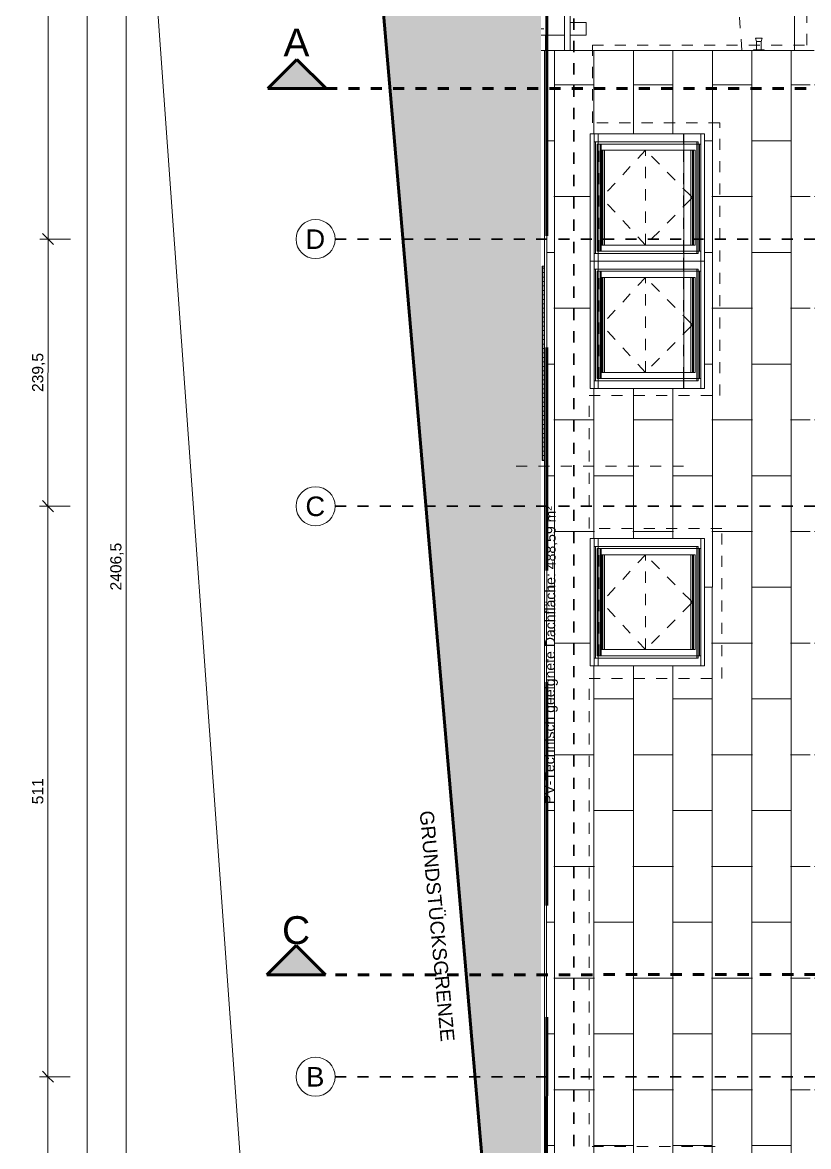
# Model space of a CAD drawing. Header units: metres. Extents: x -67.4 to -27.2, y 43.9 to 89.6.
# Drawn here: x -59.04 to -52, y 54.49 to 64.56 of the extents above; entities that cross this region are included whole.
import ezdxf

# ---------------------------------------------------------------- set-up
doc = ezdxf.new("R2010")
doc.units = ezdxf.units.M
for name, pattern in [('Achse', [0.009, 0.005, -0.002, 0, -0.002]), ('Strich Punkt Mittel', [0.015875, 0.00635, -0.004763, 0, -0.004763]), ('Strichpunkt', [0.01053, 0.005, -0.0025, 0.00053, -0.0025]), ('Verdeckt', [0.003, 0.002, -0.001]), ('Verdeckt Oben', [0.00225, 0.0015, -0.00075]), ('Verdeckt Unten', [0.005, 0.003, -0.002])]:
    doc.linetypes.add(name, pattern=pattern)
for name, color, linetype, lineweight in [('A-DETL-GENF_', 92, 'Continuous', 13), ('A-ROOF-PATT', 132, 'Continuous', 13), ('A_2D', 7, 'Continuous', 13), ('A_Bemassung-50_', 4, 'Continuous', 9), ('A_Bemassung_', 4, 'Continuous', 9), ('A_Beschriftung_', 7, 'Continuous', 9), ('A_Dach', 7, 'Continuous', 13), ('A_Decken', 8, 'Continuous', 13), ('A_Fenster', 7, 'Continuous', 13), ('A_Gelaender', 7, 'Continuous', 13), ('A_Grundstuecksgrenze', 5, 'Continuous', 70), ('A_Raeume', 7, 'Continuous', 13), ('A_Raster_', 1, 'Continuous', 9), ('A_Waende', 7, 'Continuous', 13), ('G-ANNO-SYMB_', 111, 'Continuous', 9), ('HT_E-Gesamt', 2, 'Continuous', 13), ('M-EQPM', 50, 'Continuous', 5), ('P-PIPE', 3, 'Continuous', 5), ('P-PIPE-CNTR', 3, 'Continuous', 5), ('Text', 250, 'Continuous', 9)]:
    doc.layers.add(name, color=color, linetype=linetype, lineweight=lineweight)
doc.styles.add('Arial', font='arial.ttf', dxfattribs={"height": 0.175})
doc.styles.add('Arial_1', font='arial.ttf', dxfattribs={"height": 0.09})
doc.styles.add('Arial_2', font='arial.ttf', dxfattribs={"height": 0.1})
doc.styles.add('Arial_5', font='arial.ttf', dxfattribs={"height": 0.125})
doc.styles.add('Arial_6', font='arial.ttf', dxfattribs={"height": 0.25})
doc.dimstyles.new('WGA-Bemaßung_1', dxfattribs={"dimscale": 0.3048, "dimtxt": 0.102026, "dimasz": 0.328084, "dimexe": 0.246063, "dimexo": 0.0625, "dimgap": 0.04101, "dimtad": 1, "dimdec": 1, "dimlfac": 100, "dimrnd": 0.5, "dimdsep": 46, "dimtxsty": 'Arial_2', "dimblk1": 'OBLIQUE', "dimblk2": 'OBLIQUE', "dimsah": 1, "dimcen": 0.09, "dimdle": 0.246063, "dimazin": 2, "dimtfac": 1, "dimtdec": 4, "dimtix": 1, "dimtmove": 0, "dimatfit": 3, "dimfxl": 0.656168, "dimfxlon": 1, "dimtvp": 1, "dimtolj": 1, "dimtzin": 0, "dimarcsym": 2})

# ---------------------------------------------------------------- blocks, each defined once
blk = doc.blocks.new('HLS_Rigol - 20x8cm-10338196-263_PP_DDS_BT2')
at = {"layer": 'M-EQPM'}
h = blk.add_hatch(dxfattribs=at)
h.set_pattern_fill('FP_17', color=256, style=0, pattern_type=2)
h.set_pattern_definition([(270, (0, 0.6096), (0.04, 0), [])])
h.paths.add_polyline_path([(1.74, -0.08), (0, -0.08), (0, -0.095), (1.74, -0.095), (1.74, -0.08)])
for p, q in [((0, -0.095), (0, -0.08)), ((0, -0.095), (1.74, -0.095)), ((0, -0.097), (0, -0.095)), ((0, -0.1), (0, -0.097)), ((0, -0.097), (1.74, -0.097)), ((0, -0.1), (1.74, -0.1)), ((0, -0.1), (1.74, -0.1)), ((1.74, -0.08), (1.74, -0.095)), ((1.74, -0.095), (1.74, -0.097)), ((1.74, -0.097), (1.74, -0.1))]:
    blk.add_line(p, q, dxfattribs=at)
blk = doc.blocks.new('Fens_1tlg_OL - DF_OL_DK_1120x2400-10146559-263_PP_DDS_BT2')
at = {"layer": 'A_Fenster', "linetype": 'Verdeckt Oben', "lineweight": 5}
blk.add_line((-0.525, -0.26), (0.525, -0.26), dxfattribs=at)
blk = doc.blocks.new('Fens_Dach_1tlg1 - KF_1140X1400-V42-263_PP_DDS_BT2')
at = {"layer": 'A_Fenster'}
for p, q in [((-53.959, 62.423), (-53.959, 61.283)), ((-52.969, 62.423), (-53.959, 62.423)), ((-53.959, 62.423), (-53.924, 62.423)), ((-53.924, 62.423), (-52.934, 62.423)), ((-53.924, 62.353), (-53.924, 62.423)), ((-53.924, 61.353), (-53.924, 62.353)), ((-53.924, 62.353), (-53.005, 62.353)), ((-53.924, 62.353), (-53.924, 61.353)), ((-53.91, 62.353), (-53.924, 62.353)), ((-53.91, 61.353), (-53.91, 62.353)), ((-52.991, 62.353), (-53.91, 62.353)), ((-53.896, 62.333), (-53.005, 62.333)), ((-53.896, 61.373), (-53.896, 62.333)), ((-53.896, 62.333), (-53.86, 62.333)), ((-53.896, 62.333), (-53.005, 62.333)), ((-53.896, 62.333), (-53.896, 61.373)), ((-53.871, 62.333), (-53.896, 62.333)), ((-53.871, 62.333), (-53.871, 62.278)), ((-53.005, 62.333), (-53.871, 62.333)), ((-53.86, 62.333), (-53.86, 61.373)), ((-53.005, 62.333), (-53.86, 62.333)), ((-53.005, 62.353), (-52.991, 62.353)), ((-53.005, 62.353), (-53.005, 61.353)), ((-53.005, 62.333), (-53.005, 61.373)), ((-52.991, 62.333), (-53.005, 62.333)), ((-52.991, 62.333), (-53.005, 62.333)), ((-53.005, 62.333), (-52.991, 62.333)), ((-53.005, 62.333), (-53.005, 61.373)), ((-52.991, 62.333), (-53.005, 62.333)), ((-52.991, 61.353), (-52.991, 62.353)), ((-52.98, 62.333), (-52.991, 62.333)), ((-52.969, 62.333), (-52.991, 62.333)), ((-52.991, 62.333), (-52.98, 62.333)), ((-52.98, 62.333), (-52.991, 62.333)), ((-52.969, 62.333), (-52.98, 62.333)), ((-52.98, 61.373), (-52.98, 62.333)), ((-52.969, 61.283), (-52.969, 62.423)), ((-52.934, 62.423), (-52.969, 62.423)), ((-52.969, 61.373), (-52.969, 62.333)), ((-52.934, 62.423), (-52.934, 61.283)), ((-53.871, 62.278), (-53.871, 61.428)), ((-53.871, 62.278), (-53.856, 62.278)), ((-53.871, 62.278), (-53.871, 61.428)), ((-53.058, 62.278), (-53.871, 62.278)), ((-53.846, 62.278), (-53.856, 62.278)), ((-53.856, 62.278), (-53.043, 62.278)), ((-53.856, 61.428), (-53.856, 62.278)), ((-53.856, 62.278), (-53.832, 62.278)), ((-53.847, 61.428), (-53.846, 62.278)), ((-53.033, 62.278), (-53.846, 62.278)), ((-53.832, 62.278), (-53.033, 62.278)), ((-53.832, 62.278), (-53.832, 61.428)), ((-53.019, 62.278), (-53.058, 62.278)), ((-53.058, 61.428), (-53.058, 62.278)), ((-53.043, 62.278), (-53.033, 62.278)), ((-53.043, 62.278), (-53.043, 61.428)), ((-53.033, 61.428), (-53.033, 62.278)), ((-53.033, 62.278), (-53.019, 62.278)), ((-53.019, 62.278), (-53.019, 61.428)), ((-53.856, 61.428), (-53.871, 61.428)), ((-53.871, 61.428), (-53.871, 61.373)), ((-53.871, 61.428), (-53.058, 61.428)), ((-53.043, 61.428), (-53.856, 61.428)), ((-53.856, 61.428), (-53.847, 61.428)), ((-53.832, 61.428), (-53.856, 61.428)), ((-53.847, 61.428), (-53.033, 61.428)), ((-53.033, 61.428), (-53.832, 61.428)), ((-53.019, 61.428), (-53.058, 61.428)), ((-53.033, 61.428), (-53.043, 61.428)), ((-53.019, 61.428), (-53.033, 61.428)), ((-53.924, 61.283), (-53.924, 61.353)), ((-53.005, 61.353), (-53.924, 61.353)), ((-53.924, 61.353), (-53.91, 61.353)), ((-53.91, 61.353), (-52.991, 61.353)), ((-53.005, 61.373), (-53.896, 61.373)), ((-53.86, 61.373), (-53.896, 61.373)), ((-53.005, 61.373), (-53.896, 61.373)), ((-53.896, 61.373), (-53.871, 61.373)), ((-53.871, 61.373), (-53.005, 61.373)), ((-53.86, 61.373), (-53.005, 61.373)), ((-53.005, 61.373), (-52.991, 61.373)), ((-52.991, 61.373), (-53.005, 61.373)), ((-53.005, 61.373), (-52.991, 61.373)), ((-53.005, 61.373), (-52.991, 61.373)), ((-53.005, 61.353), (-52.991, 61.353)), ((-52.991, 61.373), (-52.98, 61.373)), ((-52.969, 61.373), (-52.991, 61.373)), ((-52.991, 61.373), (-52.98, 61.373)), ((-52.991, 61.373), (-52.98, 61.373)), ((-52.98, 61.373), (-52.969, 61.373)), ((-53.959, 61.283), (-52.969, 61.283)), ((-53.924, 61.283), (-53.959, 61.283)), ((-52.934, 61.283), (-53.924, 61.283)), ((-52.934, 61.283), (-52.969, 61.283))]:
    blk.add_line(p, q, dxfattribs=at)
at = {"layer": 'A_Fenster', "linetype": 'Verdeckt', "lineweight": 5}
for p, q in [((-53.883, 62.333), (-53.005, 62.333)), ((-53.883, 61.373), (-53.883, 62.333)), ((-53.005, 62.333), (-52.992, 62.333)), ((-52.992, 62.333), (-52.992, 61.373)), ((-53.464, 62.278), (-53.856, 61.853)), ((-53.464, 61.428), (-53.464, 62.278)), ((-53.058, 61.868), (-53.464, 62.278)), ((-53.464, 61.428), (-53.856, 61.853)), ((-53.058, 61.838), (-53.464, 61.428)), ((-53.043, 61.853), (-53.058, 61.868)), ((-53.043, 61.853), (-53.058, 61.838)), ((-53.005, 61.373), (-53.883, 61.373)), ((-52.992, 61.373), (-53.005, 61.373))]:
    blk.add_line(p, q, dxfattribs=at)
blk = doc.blocks.new('Fens_Dach_1tlg1 - KF_1140X1400-V43-263_PP_DDS_BT2')
at = {"layer": 'A_Fenster'}
for p, q in [((-53.959, 63.563), (-53.959, 62.423)), ((-52.969, 63.563), (-53.959, 63.563)), ((-53.959, 63.563), (-53.924, 63.563)), ((-53.924, 63.563), (-52.934, 63.563)), ((-53.924, 63.493), (-53.924, 63.563)), ((-52.969, 62.423), (-52.969, 63.563)), ((-52.934, 63.563), (-52.969, 63.563)), ((-52.934, 63.563), (-52.934, 62.423)), ((-53.924, 62.493), (-53.924, 63.493)), ((-53.924, 63.493), (-53.005, 63.493)), ((-53.924, 63.493), (-53.924, 62.493)), ((-53.91, 63.493), (-53.924, 63.493)), ((-53.91, 62.493), (-53.91, 63.493)), ((-52.991, 63.493), (-53.91, 63.493)), ((-53.896, 63.473), (-53.005, 63.473)), ((-53.896, 62.513), (-53.896, 63.473)), ((-53.896, 63.473), (-53.86, 63.473)), ((-53.896, 63.473), (-53.005, 63.473)), ((-53.896, 63.473), (-53.896, 62.513)), ((-53.871, 63.473), (-53.896, 63.473)), ((-53.871, 63.473), (-53.871, 63.418)), ((-53.005, 63.473), (-53.871, 63.473)), ((-53.86, 63.473), (-53.86, 62.513)), ((-53.005, 63.473), (-53.86, 63.473)), ((-53.005, 63.493), (-52.991, 63.493)), ((-53.005, 63.493), (-53.005, 62.493)), ((-53.005, 63.473), (-53.005, 62.513)), ((-52.991, 63.473), (-53.005, 63.473)), ((-52.991, 63.473), (-53.005, 63.473)), ((-53.005, 63.473), (-52.991, 63.473)), ((-53.005, 63.473), (-53.005, 62.513)), ((-52.991, 63.473), (-53.005, 63.473)), ((-52.991, 62.493), (-52.991, 63.493)), ((-52.98, 63.473), (-52.991, 63.473)), ((-52.969, 63.473), (-52.991, 63.473)), ((-52.991, 63.473), (-52.98, 63.473)), ((-52.98, 63.473), (-52.991, 63.473)), ((-52.969, 63.473), (-52.98, 63.473)), ((-52.98, 62.513), (-52.98, 63.473)), ((-52.969, 62.513), (-52.969, 63.473)), ((-53.871, 63.418), (-53.871, 62.568)), ((-53.871, 63.418), (-53.856, 63.418)), ((-53.871, 63.418), (-53.871, 62.568)), ((-53.058, 63.418), (-53.871, 63.418)), ((-53.846, 63.418), (-53.856, 63.418)), ((-53.856, 63.418), (-53.043, 63.418)), ((-53.856, 62.568), (-53.856, 63.418)), ((-53.856, 63.418), (-53.832, 63.418)), ((-53.033, 63.418), (-53.846, 63.418)), ((-53.846, 62.568), (-53.846, 63.418)), ((-53.832, 63.418), (-53.033, 63.418)), ((-53.832, 63.418), (-53.832, 62.568)), ((-53.019, 63.418), (-53.058, 63.418)), ((-53.058, 62.568), (-53.058, 63.418)), ((-53.043, 63.418), (-53.033, 63.418)), ((-53.043, 63.418), (-53.043, 62.568)), ((-53.033, 62.568), (-53.033, 63.418)), ((-53.033, 63.418), (-53.019, 63.418)), ((-53.019, 63.418), (-53.019, 62.568)), ((-53.856, 62.568), (-53.871, 62.568)), ((-53.871, 62.568), (-53.871, 62.513)), ((-53.871, 62.568), (-53.058, 62.568)), ((-53.043, 62.568), (-53.856, 62.568)), ((-53.856, 62.568), (-53.846, 62.568)), ((-53.832, 62.568), (-53.856, 62.568)), ((-53.846, 62.568), (-53.033, 62.568)), ((-53.033, 62.568), (-53.832, 62.568)), ((-53.019, 62.568), (-53.058, 62.568)), ((-53.033, 62.568), (-53.043, 62.568)), ((-53.019, 62.568), (-53.033, 62.568)), ((-53.924, 62.423), (-53.924, 62.493)), ((-53.005, 62.493), (-53.924, 62.493)), ((-53.924, 62.493), (-53.91, 62.493)), ((-53.91, 62.493), (-52.991, 62.493)), ((-53.005, 62.513), (-53.896, 62.513)), ((-53.86, 62.513), (-53.896, 62.513)), ((-53.005, 62.513), (-53.896, 62.513)), ((-53.896, 62.513), (-53.871, 62.513)), ((-53.871, 62.513), (-53.005, 62.513)), ((-53.86, 62.513), (-53.005, 62.513)), ((-53.005, 62.513), (-52.991, 62.513)), ((-52.991, 62.513), (-53.005, 62.513)), ((-53.005, 62.513), (-52.991, 62.513)), ((-53.005, 62.513), (-52.991, 62.513)), ((-53.005, 62.493), (-52.991, 62.493)), ((-52.991, 62.513), (-52.98, 62.513)), ((-52.969, 62.513), (-52.991, 62.513)), ((-52.991, 62.513), (-52.98, 62.513)), ((-52.991, 62.513), (-52.98, 62.513)), ((-52.98, 62.513), (-52.969, 62.513)), ((-53.959, 62.423), (-52.969, 62.423)), ((-53.924, 62.423), (-53.959, 62.423)), ((-52.934, 62.423), (-53.924, 62.423)), ((-52.934, 62.423), (-52.969, 62.423))]:
    blk.add_line(p, q, dxfattribs=at)
at = {"layer": 'A_Fenster', "linetype": 'Verdeckt', "lineweight": 5}
for p, q in [((-53.883, 63.473), (-53.005, 63.473)), ((-53.883, 62.513), (-53.883, 63.473)), ((-53.005, 63.473), (-52.992, 63.473)), ((-52.992, 63.473), (-52.992, 62.513)), ((-53.464, 63.418), (-53.856, 62.993)), ((-53.464, 62.568), (-53.464, 63.418)), ((-53.058, 63.008), (-53.464, 63.418)), ((-53.464, 62.568), (-53.856, 62.993)), ((-53.058, 62.978), (-53.464, 62.568)), ((-53.043, 62.993), (-53.058, 63.008)), ((-53.043, 62.993), (-53.058, 62.978)), ((-53.005, 62.513), (-53.883, 62.513)), ((-52.992, 62.513), (-53.005, 62.513))]:
    blk.add_line(p, q, dxfattribs=at)
blk = doc.blocks.new('Basiswand _ Attika_BLE_0340_0100 - ___-9838003-263_PP_DDS_BT2')
at = {"layer": 'A_Waende'}
for p, q in [((-20.504, 86.259), (-23.355, 79.422)), ((-20.504, 86.259), (-20.375, 86.205)), ((-20.024, 86.058), (-22.876, 79.222)), ((-23.196, 79.356), (-23.355, 79.422)), ((-22.876, 79.222), (-23.189, 79.353))]:
    blk.add_line(p, q, dxfattribs=at)
blk = doc.blocks.new('Fens_Dach_1tlg1 - KF_1140X1400-V44-263_PP_DDS_BT2')
at = {"layer": 'A_Fenster'}
for p, q in [((-53.959, 59.939), (-53.959, 58.799)), ((-52.969, 59.939), (-53.959, 59.939)), ((-53.959, 59.939), (-53.924, 59.939)), ((-53.924, 59.939), (-52.934, 59.939)), ((-53.924, 59.869), (-53.924, 59.939)), ((-52.969, 58.799), (-52.969, 59.939)), ((-52.934, 59.939), (-52.969, 59.939)), ((-52.934, 59.939), (-52.934, 58.799)), ((-53.924, 58.869), (-53.924, 59.869)), ((-53.924, 59.869), (-53.005, 59.869)), ((-53.924, 59.869), (-53.924, 58.869)), ((-53.91, 59.869), (-53.924, 59.869)), ((-53.91, 58.869), (-53.91, 59.869)), ((-52.991, 59.869), (-53.91, 59.869)), ((-53.896, 59.849), (-53.005, 59.849)), ((-53.896, 58.889), (-53.896, 59.849)), ((-53.896, 59.849), (-53.86, 59.849)), ((-53.896, 59.849), (-53.005, 59.849)), ((-53.896, 59.849), (-53.896, 58.889)), ((-53.871, 59.849), (-53.896, 59.849)), ((-53.871, 59.849), (-53.871, 59.794)), ((-53.005, 59.849), (-53.871, 59.849)), ((-53.86, 59.849), (-53.86, 58.889)), ((-53.005, 59.849), (-53.86, 59.849)), ((-53.005, 59.869), (-52.991, 59.869)), ((-53.005, 59.869), (-53.005, 58.869)), ((-53.005, 59.849), (-53.005, 58.889)), ((-52.991, 59.849), (-53.005, 59.849)), ((-52.991, 59.849), (-53.005, 59.849)), ((-53.005, 59.849), (-52.991, 59.849)), ((-53.005, 59.849), (-53.005, 58.889)), ((-52.991, 59.849), (-53.005, 59.849)), ((-52.991, 58.869), (-52.991, 59.869)), ((-52.98, 59.849), (-52.991, 59.849)), ((-52.969, 59.849), (-52.991, 59.849)), ((-52.991, 59.849), (-52.98, 59.849)), ((-52.98, 59.849), (-52.991, 59.849)), ((-52.969, 59.849), (-52.98, 59.849)), ((-52.98, 58.889), (-52.98, 59.849)), ((-52.969, 58.889), (-52.969, 59.849)), ((-53.871, 59.794), (-53.871, 58.944)), ((-53.871, 59.794), (-53.856, 59.794)), ((-53.871, 59.794), (-53.871, 58.944)), ((-53.058, 59.794), (-53.871, 59.794)), ((-53.847, 59.794), (-53.856, 59.794)), ((-53.856, 59.794), (-53.043, 59.794)), ((-53.856, 58.944), (-53.856, 59.794)), ((-53.856, 59.794), (-53.832, 59.794)), ((-53.033, 59.794), (-53.847, 59.794)), ((-53.847, 58.944), (-53.847, 59.794)), ((-53.832, 59.794), (-53.033, 59.794)), ((-53.832, 59.794), (-53.832, 58.944)), ((-53.019, 59.794), (-53.058, 59.794)), ((-53.058, 58.944), (-53.058, 59.794)), ((-53.043, 59.794), (-53.033, 59.794)), ((-53.043, 59.794), (-53.043, 58.944)), ((-53.033, 58.944), (-53.033, 59.794)), ((-53.033, 59.794), (-53.019, 59.794)), ((-53.019, 59.794), (-53.019, 58.944)), ((-53.856, 58.944), (-53.871, 58.944)), ((-53.871, 58.944), (-53.871, 58.889)), ((-53.871, 58.944), (-53.058, 58.944)), ((-53.043, 58.944), (-53.856, 58.944)), ((-53.856, 58.944), (-53.847, 58.944)), ((-53.832, 58.944), (-53.856, 58.944)), ((-53.847, 58.944), (-53.033, 58.944)), ((-53.033, 58.944), (-53.832, 58.944)), ((-53.019, 58.944), (-53.058, 58.944)), ((-53.033, 58.944), (-53.043, 58.944)), ((-53.019, 58.944), (-53.033, 58.944)), ((-53.924, 58.799), (-53.924, 58.869)), ((-53.005, 58.869), (-53.924, 58.869)), ((-53.924, 58.869), (-53.91, 58.869)), ((-53.91, 58.869), (-52.991, 58.869)), ((-53.005, 58.889), (-53.896, 58.889)), ((-53.86, 58.889), (-53.896, 58.889)), ((-53.005, 58.889), (-53.896, 58.889)), ((-53.896, 58.889), (-53.871, 58.889)), ((-53.871, 58.889), (-53.005, 58.889)), ((-53.86, 58.889), (-53.005, 58.889)), ((-53.005, 58.889), (-52.991, 58.889)), ((-52.991, 58.889), (-53.005, 58.889)), ((-53.005, 58.889), (-52.991, 58.889)), ((-53.005, 58.889), (-52.991, 58.889)), ((-53.005, 58.869), (-52.991, 58.869)), ((-52.991, 58.889), (-52.98, 58.889)), ((-52.969, 58.889), (-52.991, 58.889)), ((-52.991, 58.889), (-52.98, 58.889)), ((-52.991, 58.889), (-52.98, 58.889)), ((-52.98, 58.889), (-52.969, 58.889)), ((-53.959, 58.799), (-52.969, 58.799)), ((-53.924, 58.799), (-53.959, 58.799)), ((-52.934, 58.799), (-53.924, 58.799)), ((-52.934, 58.799), (-52.969, 58.799))]:
    blk.add_line(p, q, dxfattribs=at)
at = {"layer": 'A_Fenster', "linetype": 'Verdeckt', "lineweight": 5}
for p, q in [((-53.883, 59.849), (-53.005, 59.849)), ((-53.883, 58.889), (-53.883, 59.849)), ((-53.005, 59.849), (-52.992, 59.849)), ((-52.992, 59.849), (-52.992, 58.889)), ((-53.464, 59.794), (-53.856, 59.369)), ((-53.464, 58.944), (-53.464, 59.794)), ((-53.058, 59.383), (-53.464, 59.794)), ((-53.464, 58.944), (-53.856, 59.369)), ((-53.058, 59.354), (-53.464, 58.944)), ((-53.043, 59.369), (-53.058, 59.383)), ((-53.043, 59.369), (-53.058, 59.354)), ((-53.005, 58.889), (-53.883, 58.889)), ((-52.992, 58.889), (-53.005, 58.889))]:
    blk.add_line(p, q, dxfattribs=at)
blk = doc.blocks.new('Typ des oberen Holms - Oberer Geländerholm_Innen_-10061031-263_PP_DDS_BT2')
at = {"layer": 'A_Gelaender', "lineweight": 5}
for p, q in [((-25.257, 80.214), (-22.405, 87.052)), ((-22.359, 87.032), (-25.211, 80.196)), ((-22.405, 87.052), (-22.359, 87.032)), ((-25.22, 80.199), (-25.257, 80.214))]:
    blk.add_line(p, q, dxfattribs=at)
blk = doc.blocks.new('Typ des oberen Holms - Oberer Geländerholm_Innen_-V45-263_PP_DDS_BT2')
at = {"layer": 'A_Gelaender', "lineweight": 5}
for p, q in [((-22.405, 87.052), (-25.257, 80.214)), ((-22.359, 87.032), (-25.211, 80.196)), ((-22.359, 87.032), (-22.405, 87.052)), ((-25.22, 80.199), (-25.257, 80.214))]:
    blk.add_line(p, q, dxfattribs=at)
blk = doc.blocks.new('Pfosten rechteckig - 0100x0080_Lamellen_aus_Pfosten-11111757-263_PP_DDS_BT2')
at = {"layer": 'A_Fenster', "lineweight": 5}
blk.add_line((-54.369, 54.629), (-54.369, 55.029), dxfattribs=at)
blk = doc.blocks.new('Kemperventil - Standard-V53-263_PP_DDS_BT2')
at = {"layer": 'HT_E-Gesamt'}
for p, q in [((0.0775, -0.08), (0.0775, -0.085)), ((0.0775, -0.085), (0.125, -0.085)), ((0.105, -0.085), (0.105, -0.16)), ((0.125, -0.085), (0.1725, -0.085)), ((0.145, -0.16), (0.145, -0.085)), ((0.1725, -0.085), (0.1725, -0.08)), ((0.105, -0.16), (0.095, -0.19)), ((0.095, -0.19), (0.125, -0.19)), ((0.105, -0.16), (0.125, -0.16)), ((0.125, -0.16), (0.145, -0.16)), ((0.125, -0.19), (0.155, -0.19)), ((0.155, -0.19), (0.145, -0.16))]:
    blk.add_line(p, q, dxfattribs=at)
blk = doc.blocks.new('Family - ___-3180367-263_PP_DDS_BT2')
at = {"layer": 'A_Grundstuecksgrenze'}
blk.add_line((-20.98, 98.81), (-31.818, 64.901), dxfattribs=at)
blk = doc.blocks.new('Dtai_Fluchtlinie_Grenzlinie - Dtai_Grenzlinie-5920249-263_PP_DDS_BT2')
at = {"layer": 'A-DETL-GENF_', "lineweight": 70}
for p, q in [((6.45, 0), (8.45, 0)), ((9.45, 0), (11.45, 0)), ((12.45, 0), (14.45, 0)), ((15.45, 0), (17.45, 0))]:
    blk.add_line(p, q, dxfattribs=at)
blk = doc.blocks.new('Raster - BS_Achse-112124-263_PP_DDS_BT2')
at = {"layer": 'A_Beschriftung_'}
blk.add_circle((0, 0), 0.0035, dxfattribs=at)
blk = doc.blocks.new('DIMBLOCK29-263_PP_DDS_BT2')
at = {"layer": 'A_Bemassung-50_', "lineweight": 35, "transparency": 16777216}
for p, q in [((-58.464, 83.24), (-58.514, 83.29)), ((-58.464, 83.24), (-58.414, 83.19)), ((-58.465, 47.652), (-58.515, 47.702)), ((-58.465, 47.652), (-58.415, 47.602))]:
    blk.add_line(p, q, dxfattribs=at)
at = {"layer": 'A_Bemassung-50_', "transparency": 16777216}
for p, q in [((-58.464, 83.315), (-58.465, 47.577)), ((-58.464, 83.24), (-58.539, 83.24)), ((-58.464, 83.24), (-58.264, 83.24)), ((-58.465, 47.652), (-58.54, 47.652)), ((-58.465, 47.652), (-58.265, 47.652))]:
    blk.add_line(p, q, dxfattribs=at)
at = {"layer": 'A_Bemassung-50_', "color": 0, "transparency": 16777216, "insert": (-58.607, 65.292), "char_height": 0.1, "width": 0.36918, "attachment_point": 1, "rotation": 90, "line_spacing_factor": 0.941778, "style": 'Arial_2'}
blk.add_mtext('3559', dxfattribs=at)
blk = doc.blocks.new('_Oblique')
at = {"color": 0, "linetype": 'ByBlock', "lineweight": -2}
blk.add_line((-0.5, -0.5), (0.5, 0.5), dxfattribs=at)
blk = doc.blocks.new('DIMBLOCK32-263_PP_DDS_BT2')
at = {"layer": 'A_Bemassung-50_', "transparency": 16777216}
for p, q in [((-58.114, 71.719), (-58.189, 71.719)), ((-58.114, 71.719), (-58.115, 47.577)), ((-58.114, 71.719), (-57.914, 71.719)), ((-58.115, 47.652), (-58.19, 47.652)), ((-58.115, 47.652), (-57.915, 47.652))]:
    blk.add_line(p, q, dxfattribs=at)
at = {"layer": 'A_Bemassung-50_', "lineweight": 35, "transparency": 16777216}
for p, q in [((-58.114, 71.719), (-58.164, 71.769)), ((-58.114, 71.719), (-58.064, 71.669)), ((-58.115, 47.652), (-58.165, 47.702)), ((-58.115, 47.652), (-58.065, 47.602))]:
    blk.add_line(p, q, dxfattribs=at)
at = {"layer": 'A_Bemassung-50_', "color": 0, "transparency": 16777216, "insert": (-58.257, 59.474), "char_height": 0.1, "width": 0.50856, "attachment_point": 1, "rotation": 90, "line_spacing_factor": 0.941778, "style": 'Arial_2'}
blk.add_mtext('2406,5', dxfattribs=at)
blk = doc.blocks.new('DIMBLOCK36-263_PP_DDS_BT2')
at = {"layer": 'A_Bemassung-50_', "transparency": 16777216}
for p, q in [((-58.814, 68.904), (-58.889, 68.904)), ((-58.814, 68.904), (-58.814, 62.622)), ((-58.814, 68.904), (-58.614, 68.904)), ((-58.814, 62.622), (-58.889, 62.622)), ((-58.814, 62.622), (-58.614, 62.622))]:
    blk.add_line(p, q, dxfattribs=at)
at = {"layer": 'A_Bemassung-50_', "lineweight": 35, "transparency": 16777216}
for p, q in [((-58.814, 68.904), (-58.864, 68.954)), ((-58.814, 68.904), (-58.764, 68.854)), ((-58.814, 62.622), (-58.864, 62.672)), ((-58.814, 62.622), (-58.764, 62.572))]:
    blk.add_line(p, q, dxfattribs=at)
at = {"layer": 'A_Bemassung-50_', "color": 0, "transparency": 16777216, "insert": (-58.957, 65.648), "char_height": 0.1, "width": 0.27688, "attachment_point": 1, "rotation": 90, "line_spacing_factor": 0.941778, "style": 'Arial_2'}
blk.add_mtext('628', dxfattribs=at)
blk = doc.blocks.new('DIMBLOCK37-263_PP_DDS_BT2')
at = {"layer": 'A_Bemassung-50_', "lineweight": 35, "transparency": 16777216}
for p, q in [((-58.814, 62.622), (-58.864, 62.672)), ((-58.814, 62.622), (-58.764, 62.572)), ((-58.815, 60.229), (-58.865, 60.279)), ((-58.815, 60.229), (-58.765, 60.179))]:
    blk.add_line(p, q, dxfattribs=at)
at = {"layer": 'A_Bemassung-50_', "transparency": 16777216}
for p, q in [((-58.814, 62.622), (-58.889, 62.622)), ((-58.814, 62.622), (-58.815, 60.229)), ((-58.814, 62.622), (-58.614, 62.622)), ((-58.815, 60.229), (-58.89, 60.229)), ((-58.815, 60.229), (-58.615, 60.229))]:
    blk.add_line(p, q, dxfattribs=at)
at = {"layer": 'A_Bemassung-50_', "color": 0, "transparency": 16777216, "insert": (-58.957, 61.252), "char_height": 0.1, "width": 0.41627, "attachment_point": 1, "rotation": 90, "line_spacing_factor": 0.941778, "style": 'Arial_2'}
blk.add_mtext('239,5', dxfattribs=at)
blk = doc.blocks.new('DIMBLOCK38-263_PP_DDS_BT2')
at = {"layer": 'A_Bemassung-50_', "transparency": 16777216}
for p, q in [((-58.815, 60.229), (-58.89, 60.229)), ((-58.815, 60.229), (-58.815, 55.119)), ((-58.815, 60.229), (-58.615, 60.229)), ((-58.815, 55.119), (-58.89, 55.119)), ((-58.815, 55.119), (-58.615, 55.119))]:
    blk.add_line(p, q, dxfattribs=at)
at = {"layer": 'A_Bemassung-50_', "lineweight": 35, "transparency": 16777216}
for p, q in [((-58.815, 60.229), (-58.865, 60.279)), ((-58.815, 60.229), (-58.765, 60.179)), ((-58.815, 55.119), (-58.865, 55.169)), ((-58.815, 55.119), (-58.765, 55.069))]:
    blk.add_line(p, q, dxfattribs=at)
at = {"layer": 'A_Bemassung-50_', "color": 0, "transparency": 16777216, "insert": (-58.957, 57.559), "char_height": 0.1, "width": 0.27688, "attachment_point": 1, "rotation": 90, "line_spacing_factor": 0.941778, "style": 'Arial_2'}
blk.add_mtext('511', dxfattribs=at)
blk = doc.blocks.new('DIMBLOCK39-263_PP_DDS_BT2')
at = {"layer": 'A_Bemassung-50_', "transparency": 16777216}
for p, q in [((-58.815, 55.119), (-58.89, 55.119)), ((-58.815, 55.119), (-58.815, 47.943)), ((-58.815, 55.119), (-58.615, 55.119)), ((-58.815, 47.943), (-58.89, 47.943)), ((-58.815, 47.943), (-58.615, 47.943))]:
    blk.add_line(p, q, dxfattribs=at)
at = {"layer": 'A_Bemassung-50_', "lineweight": 35, "transparency": 16777216}
for p, q in [((-58.815, 55.119), (-58.865, 55.169)), ((-58.815, 55.119), (-58.765, 55.069)), ((-58.815, 47.943), (-58.865, 47.993)), ((-58.815, 47.943), (-58.765, 47.893))]:
    blk.add_line(p, q, dxfattribs=at)
at = {"layer": 'A_Bemassung-50_', "color": 0, "transparency": 16777216, "insert": (-58.957, 51.358), "char_height": 0.1, "width": 0.41627, "attachment_point": 1, "rotation": 90, "line_spacing_factor": 0.941778, "style": 'Arial_2'}
blk.add_mtext('717,5', dxfattribs=at)
blk = doc.blocks.new('Schnitt - 100_Gebaeudeschnitt-1260755-263_PP_DDS_BT2')
at = {"layer": 'G-ANNO-SYMB_'}
blk.add_hatch(color=256, dxfattribs=at).paths.add_polyline_path([(-0.00829, 0), (-0.00305, 0.00525), (0.0022, 0)])
at = {"layer": 'G-ANNO-SYMB_', "lineweight": 70}
for p, q in [((-0.00305, 0.00525), (-0.00829, 0)), ((0.0022, 0), (-0.00305, 0.00525)), ((-0.00829, 0), (0.0022, 0))]:
    blk.add_line(p, q, dxfattribs=at)

msp = doc.modelspace()

# ---------------------------------------------------------------- hatches: boundary and pattern name
at = {"layer": 'A-DETL-GENF_'}
for points in [[(-54.399, 48.3025), (-54.3982, 73.6326), (-54.4887, 73.5494), (-54.4775, 73.8191), (-54.3982, 73.733), (-54.3981, 83.3365), (-57.3929, 83.1127), (-54.4135, 48.4712)], [(-56.3248, 63.9716), (-56.5848, 64.2317), (-56.8449, 63.9717)]]:
    msp.add_hatch(color=7, dxfattribs=at).paths.add_polyline_path(points)
at = {"layer": 'A-ROOF-PATT', "lineweight": 5}
h = msp.add_hatch(dxfattribs=at)
h.set_pattern_fill('FP_16', color=256, style=0, pattern_type=2)
h.set_pattern_definition([(269.998, (-27.412, 0.0008), (0.707075, -1.000025), [1, 0]), (269.998, (-27.058, 0.0008), (0.707075, -1.000025), [1, 0]), (359.9983, (-27.765, -0.4992), (0.70714, 0.999979), [0.35355, -0.35355]), (359.9983, (-27.412, -0.9992), (0.70714, 0.999979), [0.35355, -0.35355])])
h.paths.add_polyline_path([(-54.349, 47.6519), (-51.989, 47.8226), (-51.9885, 64.3114), (-51.9522, 64.3114), (-51.9527, 47.8252), (-51.949, 47.8254), (-51.949, 64.3117), (-54.1485, 64.3117), (-54.1489, 64.3107), (-54.1887, 64.3107), (-54.1887, 64.3118), (-54.3485, 64.3117), (-54.349, 47.8239)])
h.paths.add_polyline_path([(-52.9697, 48.7988), (-53.9597, 48.7988), (-53.9596, 51.0788), (-52.9343, 51.0788), (-52.9344, 48.7988), (-52.9697, 48.7988)])
h.paths.add_polyline_path([(-52.9343, 51.0788), (-52.9343, 51.0788), (-52.9343, 51.2259)])
h.paths.add_polyline_path([(-52.9343, 52.1088), (-53.9596, 52.1088), (-53.9595, 54.3888), (-52.9342, 54.3888), (-52.9343, 52.1088)])
h.paths.add_polyline_path([(-52.9342, 58.7988), (-53.9594, 58.7988), (-53.9593, 59.9388), (-52.934, 59.9388), (-52.9341, 58.7988)])
h.paths.add_polyline_path([(-52.9694, 61.2831), (-53.9593, 61.2832), (-53.9592, 63.5632), (-52.9339, 63.5631), (-52.9342, 61.2831), (-52.9693, 61.2831)])

# ---------------------------------------------------------------- linework, layer by layer
at = {"layer": 'A_2D', "lineweight": 18}
msp.add_line((-56.4021, 44.7333), (-59.0432, 81.5874), dxfattribs=at)
at = {"layer": 'A_2D', "linetype": 'Verdeckt'}
for p, q in [((-52.0185, 64.3589), (-52.0224, 71.6389)), ((-53.9385, 64.3588), (-52.0185, 64.3589)), ((-53.9385, 63.6631), (-53.9385, 64.3588)), ((-52.7985, 63.6631), (-53.9385, 63.6631)), ((-52.7986, 61.2196), (-52.7985, 63.6631)), ((-53.9687, 60.0288), (-53.9687, 61.2196)), ((-53.9687, 61.2196), (-52.7986, 61.2196)), ((-52.7787, 60.0288), (-53.9687, 60.0288)), ((-52.7787, 58.6854), (-52.7787, 60.0288)), ((-53.9689, 54.4935), (-53.9687, 58.6854)), ((-53.9687, 58.6854), (-52.7787, 58.6854)), ((-52.8404, 54.4934), (-53.9689, 54.4935))]:
    msp.add_line(p, q, dxfattribs=at)
at = {"layer": 'A_2D', "lineweight": 100}
for p, q in [((-56.5848, 64.2317), (-56.8449, 63.9717)), ((-56.3248, 63.9716), (-56.5848, 64.2317)), ((-56.8449, 63.9717), (-56.3248, 63.9716))]:
    msp.add_line(p, q, dxfattribs=at)
at = {"layer": 'A_2D', "linetype": 'Strichpunkt', "lineweight": 100}
msp.add_line((-56.3248, 63.9716), (-35.3124, 63.9716), dxfattribs=at)
at = {"layer": 'A_2D', "linetype": 'Verdeckt Oben', "lineweight": 5}
msp.add_line((-54.6227, 60.5889), (-53.0427, 60.5888), dxfattribs=at)
at = {"layer": 'A_Dach'}
for p, q in [((-54.3485, 64.3118), (-54.349, 47.6519)), ((-54.1887, 64.3118), (-54.3485, 64.3118)), ((-52.1285, 64.3117), (-54.1485, 64.3118)), ((-53.9239, 61.2831), (-53.9239, 63.5631)), ((-53.9239, 63.5631), (-52.9339, 63.5631)), ((-53.8886, 61.2831), (-53.8885, 63.5631)), ((-52.9339, 63.5631), (-52.934, 61.2831)), ((-52.934, 61.2831), (-53.9239, 61.2831)), ((-53.924, 58.7988), (-53.924, 59.9388)), ((-53.924, 59.9388), (-52.934, 59.9388)), ((-53.8887, 58.7988), (-53.8886, 59.9388)), ((-52.934, 59.9388), (-52.9341, 58.7988)), ((-52.9341, 58.7988), (-53.924, 58.7988))]:
    msp.add_line(p, q, dxfattribs=at)
at = {"layer": 'A_Decken', "linetype": 'Verdeckt Unten'}
msp.add_line((-52.6005, 64.3117), (-52.8771, 68.0027), dxfattribs=at)
at = {"layer": 'A_Decken'}
msp.add_line((-53.1197, 63.5631), (-53.1197, 61.2831), dxfattribs=at)
at = {"layer": 'A_Raeume', "color": 8, "linetype": 'Verdeckt'}
for p, q in [((-53.1232, 63.4931), (-53.1232, 63.5631)), ((-53.1233, 62.5131), (-53.1232, 63.4731)), ((-53.1232, 63.4731), (-53.1232, 63.4931)), ((-53.1233, 62.4931), (-53.1233, 62.5131)), ((-53.1233, 62.3531), (-53.1233, 62.4931)), ((-53.1233, 62.3331), (-53.1233, 62.3531)), ((-53.1233, 61.3731), (-53.1233, 62.3331)), ((-53.1233, 61.3531), (-53.1233, 61.3731)), ((-53.1233, 61.2831), (-53.1233, 61.3531))]:
    msp.add_line(p, q, dxfattribs=at)
at = {"layer": 'A_Raster_', "linetype": 'Strich Punkt Mittel', "lineweight": 35}
for p, q in [((-54.1037, 84.1967), (-54.1049, 46.5271)), ((-56.2434, 62.6216), (-31.5664, 62.6209)), ((-56.2435, 60.2289), (-31.5665, 60.2282)), ((-56.2436, 55.1189), (-31.5666, 55.1182))]:
    msp.add_line(p, q, dxfattribs=at)
at = {"layer": 'A_Waende'}
for p, q in [((-54.3585, 64.4475), (-54.3585, 64.3118)), ((-54.3485, 64.3118), (-54.3985, 64.3118)), ((-54.3685, 64.3117), (-54.3985, 64.3117)), ((-54.369, 48.1119), (-54.3685, 64.3118))]:
    msp.add_line(p, q, dxfattribs=at)
at = {"layer": 'G-ANNO-SYMB_', "linetype": 'Achse', "lineweight": 70}
msp.add_line((-56.4395, 56.0314), (-46.7419, 56.0366), dxfattribs=at)
at = {"layer": 'P-PIPE'}
for p, q in [((-53.9971, 64.5618), (-54.1387, 64.5618)), ((-54.3985, 64.4475), (-54.1887, 64.4475)), ((-54.1387, 64.4475), (-53.9971, 64.4475))]:
    msp.add_line(p, q, dxfattribs=at)
for start_param, end_param in [(4.712389, 6.2831853), (3.1415927, 4.712389)]:
    msp.add_ellipse((-53.9971, 64.5047), major_axis=(0, 0.0571), ratio=0.0499376, start_param=start_param, end_param=end_param, dxfattribs=at)
at = {"layer": 'P-PIPE-CNTR'}
msp.add_line((-54.3985, 64.5047), (-54.3735, 64.5047), dxfattribs=at)

# ---------------------------------------------------------------- block references
at = {"layer": 'A-DETL-GENF_', "rotation": 89.99827587845456}
msp.add_blockref('Dtai_Fluchtlinie_Grenzlinie - Dtai_Grenzlinie-5920249-263_PP_DDS_BT2', (-54.349, 47.2019), dxfattribs=at)
at = {"layer": 'A_Beschriftung_', "xscale": 49.99999999999998, "yscale": 49.99999999999998, "zscale": 49.99999999999998}
for p, rotation in [((-56.4184, 62.6216), 269.9982758784547), ((-56.4185, 60.2289), 269.9982758784546), ((-56.4186, 55.1189), 269.9982758784547)]:
    msp.add_blockref('Raster - BS_Achse-112124-263_PP_DDS_BT2', p, dxfattribs=dict(at, rotation=rotation))
at = {"layer": 'A_Fenster'}
for name in ['Fens_Dach_1tlg1 - KF_1140X1400-V43-263_PP_DDS_BT2', 'Fens_Dach_1tlg1 - KF_1140X1400-V42-263_PP_DDS_BT2', 'Fens_Dach_1tlg1 - KF_1140X1400-V44-263_PP_DDS_BT2']:
    msp.add_blockref(name, (0, 0), dxfattribs=at)
at = {"layer": 'A_Fenster', "linetype": 'Verdeckt Oben', "lineweight": 5, "rotation": 269.9982758784551}
msp.add_blockref('Fens_1tlg_OL - DF_OL_DK_1120x2400-10146559-263_PP_DDS_BT2', (-54.0886, 62.5516), dxfattribs=at)
at = {"layer": 'A_Fenster', "lineweight": 5}
msp.add_blockref('Pfosten rechteckig - 0100x0080_Lamellen_aus_Pfosten-11111757-263_PP_DDS_BT2', (0, 0), dxfattribs=at)
at = {"layer": 'A_Gelaender', "lineweight": 5, "rotation": 22.64000000000043}
for name in ['Typ des oberen Holms - Oberer Geländerholm_Innen_-10061031-263_PP_DDS_BT2', 'Typ des oberen Holms - Oberer Geländerholm_Innen_-V45-263_PP_DDS_BT2']:
    msp.add_blockref(name, (0, 0), dxfattribs=at)
at = {"layer": 'A_Grundstuecksgrenze', "rotation": 22.64000000000043}
msp.add_blockref('Family - ___-3180367-263_PP_DDS_BT2', (0, 0), dxfattribs=at)
at = {"layer": 'A_Waende', "rotation": 22.64000000000043}
msp.add_blockref('Basiswand _ Attika_BLE_0340_0100 - ___-9838003-263_PP_DDS_BT2', (0, 0), dxfattribs=at)
at = {"layer": 'G-ANNO-SYMB_', "xscale": 49.99999999999998, "yscale": 49.99999999999998, "zscale": 49.99999999999998, "rotation": 0.0308852449162074}
msp.add_blockref('Schnitt - 100_Gebaeudeschnitt-1260755-263_PP_DDS_BT2', (-56.4395, 56.0314), dxfattribs=at)
at = {"layer": 'HT_E-Gesamt', "rotation": 179.9982758785824}
msp.add_blockref('Kemperventil - Standard-V53-263_PP_DDS_BT2', (-52.3233, 64.2317), dxfattribs=at)
at = {"layer": 'M-EQPM', "rotation": 269.998275878465}
msp.add_blockref('HLS_Rigol - 20x8cm-10338196-263_PP_DDS_BT2', (-54.2886, 62.3791), dxfattribs=at)

# ---------------------------------------------------------------- texts
at = {"layer": 'A_Beschriftung_', "char_height": 0.175, "attachment_point": 1, "style": 'Arial'}
for s, insert, width in [('D', (-56.5091, 62.7083), 0.216456), ('C', (-56.5092, 60.3155), 0.216456), ('B', (-56.5026, 55.2055), 0.200422)]:
    msp.add_mtext(s, dxfattribs=dict(at, insert=insert, width=width))
at = {"layer": 'G-ANNO-SYMB_', "insert": (-56.7189, 56.5566), "char_height": 0.25, "width": 0.30865, "attachment_point": 1, "style": 'Arial_6'}
msp.add_mtext('C', dxfattribs=at)
at = {"layer": 'Text', "color": 7, "insert": (-56.7059, 64.5076), "char_height": 0.25, "width": 0.284599, "attachment_point": 1, "rotation": 359.99828, "style": 'Arial_6'}
msp.add_mtext('A', dxfattribs=at)
at = {"layer": 'Text', "color": 1, "insert": (-54.3713, 57.5614), "char_height": 0.09, "width": 3.138607, "attachment_point": 1, "rotation": 89.68838, "style": 'Arial_1'}
msp.add_mtext('PV-Technisch geeignete Dachfläche: 488,59 m²', dxfattribs=at)
at = {"layer": 'Text', "color": 5, "insert": (-55.3622, 57.5079), "char_height": 0.125, "width": 2.509282, "attachment_point": 1, "rotation": 275.25461, "style": 'Arial_5'}
msp.add_mtext('GRUNDSTÜCKSGRENZE', dxfattribs=at)

# ---------------------------------------------------------------- dimensions: what is measured, and where the dimension line sits
at = {"layer": 'A_Bemassung_'}
for base, p1, p2, angle, override, picture, middle in [((-58.4649, 47.652), (-58.2638, 83.24), (-58.2649, 47.652), 89.99828, {"dimpost": '<>', "dimfxl": 35.588052}, 'DIMBLOCK29-263_PP_DDS_BT2', (-58.528, 65.446)), ((-58.1149, 47.652), (-57.9142, 71.719), (-57.9149, 47.652), 89.99828, {"dimpost": '<>', "dimfxl": 24.067064}, 'DIMBLOCK32-263_PP_DDS_BT2', (-58.1781, 59.6855)), ((-58.8144475, 62.621707), (-58.6142584, 68.9042009), (-58.6144475, 62.621701), 89.9982759, {"dimpost": '<>', "dimfxl": 6.2825}, 'DIMBLOCK36-263_PP_DDS_BT2', (-58.8779103, 65.7629589)), ((-58.8145, 60.229), (-58.6144, 62.6217), (-58.6145, 60.229), 89.99828, {"dimpost": '<>', "dimfxl": 2.392723}, 'DIMBLOCK37-263_PP_DDS_BT2', (-58.8781, 61.4253)), ((-58.8147, 55.119), (-58.6145, 60.229), (-58.6147, 55.119), 89.99828, {"dimpost": '<>', "dimfxl": 5.11}, 'DIMBLOCK38-263_PP_DDS_BT2', (-58.8782, 57.674)), ((-58.8149, 47.9429), (-58.6147, 55.119), (-58.6149, 47.9429), 89.99828, {"dimpost": '<>', "dimfxl": 7.176052}, 'DIMBLOCK39-263_PP_DDS_BT2', (-58.8783, 51.531))]:
    dim = msp.add_linear_dim(base=base, p1=p1, p2=p2, angle=angle, dimstyle='WGA-Bemaßung_1', override=override, dxfattribs=at)
    dim.commit()
    dim.dimension.update_dxf_attribs({"geometry": picture, "text_midpoint": middle})

doc.saveas('drawing.dxf')
